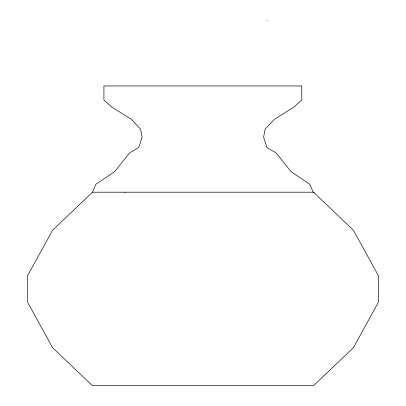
<?xml version="1.0" encoding="UTF-8"?>
<svg xmlns="http://www.w3.org/2000/svg" width="406" height="406" viewBox="0 0 406 406"><rect width="100%" height="100%" fill="white"/><g stroke="black" fill="none" stroke-linecap="round" stroke-linejoin="round"><path stroke-width="0.61" d="M313.488 192.2L353.438 230.258L378.544 275.938L378.544 301.962L353.438 347.643L313.488 385.7L92.512 385.7L52.562 347.643L27.456 301.962L27.456 275.938L52.562 230.258L92.512 192.2L95.841 184.334L114.69 171.611L129.631 152.889L138.796 147.485L142.085 137.126L140.542 129.067L131.3 119.313L111.843 107.113L103.916 99.952L103.916 85.955L301.78 85.955L301.78 99.952L293.853 107.113L274.4 119.313L265.154 129.067L263.616 137.126L266.904 147.485L276.07 152.889L291.011 171.611L309.859 184.334L313.183 192.2M124.875 192.2L125.342 192.2M266.828 20.3L267.118 20.3M92.512 192.2L314.214 192.2"/></g></svg>
